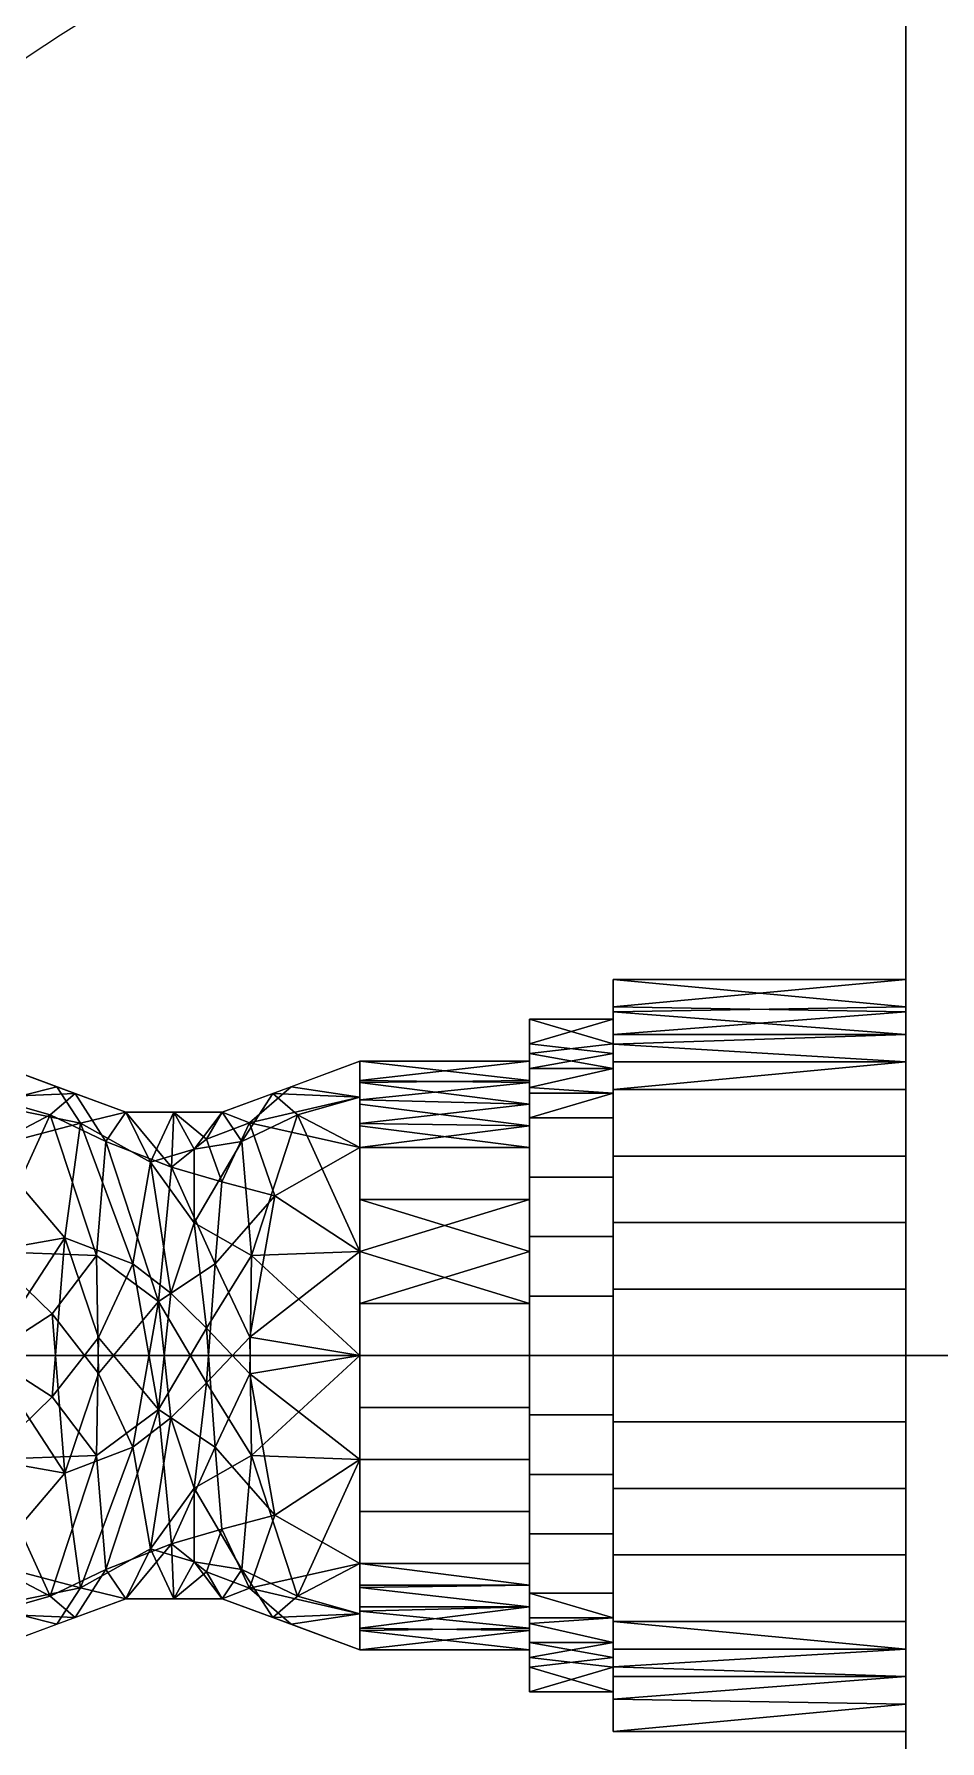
# Model space of a CAD drawing. Header units: millimetres. Extents: x 0 to 3205, y -1375 to 0.
# Drawn here: x 2678.3 to 2721.6, y -538.4 to -456.8 of the extents above; entities that cross this region are included whole.
import ezdxf

# ---------------------------------------------------------------- set-up
doc = ezdxf.new("R2010")
doc.units = ezdxf.units.MM
doc.layers.add('IQ_200_3D', color=1, linetype='Continuous')
doc.layers.add('IQ_204_3D', color=7, linetype='Continuous')
doc.layers.add('IQ_CON_COLDWATER_INT', color=7, linetype='Continuous', lineweight=25)

# ---------------------------------------------------------------- blocks, each defined once
blk = doc.blocks.new('coldwater')
blk.add_circle((0, 0), 3)
at = {"extrusion": (-1, 0, 0)}
blk.add_circle((0, 0), 3, dxfattribs=at)
at = {"extrusion": (0, -1, 0)}
blk.add_circle((0, 0), 3, dxfattribs=at)

msp = doc.modelspace()

# ---------------------------------------------------------------- linework, layer by layer
at = {"layer": 'IQ_200_3D'}
for points in [[(3200, -50, 2020), (2640, -50, 2020), (2640, -782.5, 2020), (3200, -782.5, 2020)], [(3200, -782.5, 1493), (2640, -782.5, 1493), (2640, -50, 1493), (3200, -50, 1493)], [(3195, -782.5, 658), (2645, -782.5, 658), (2645, -50, 658), (3195, -50, 658)], [(3195, -50, 1493), (2645, -50, 1493), (2645, -782.5, 1493), (3195, -782.5, 1493)], [(3195, -757.5, 1443), (2645, -757.5, 1443), (2645, -117.5, 1443), (3195, -117.5, 1443)], [(3195, -117.5, 708), (2645, -117.5, 708), (2645, -757.5, 708), (3195, -757.5, 708)]]:
    msp.add_3dface(points, dxfattribs=at)

# ---------------------------------------------------------------- block references
at = {"layer": 'IQ_CON_COLDWATER_INT', "xscale": -25, "yscale": 25, "zscale": 25}
msp.add_blockref('coldwater', (2720, -520), dxfattribs=at)

# ---------------------------------------------------------------- meshes
at = {"layer": 'IQ_204_3D'}
mesh = msp.add_polyface(dxfattribs=at)
corners = [(2697, -757.5, 956.99), (2697, -757.5, 879.81), (2697, -709.445, 907.554), (2697, -709.445, 908.86), (2697, -711.743, 908.424), (2697, -714.079, 908.534), (2697, -716.326, 909.184), (2697, -718.361, 910.337), (2697, -720.072, 911.932), (2697, -721.366, 913.881), (2697, -722.171, 916.077), (2697, -722.445, 918.4), (2697, -722.171, 920.723), (2697, -721.366, 922.919), (2697, -720.072, 924.867), (2697, -718.361, 926.462), (2697, -716.326, 927.616), (2697, -714.079, 928.265), (2697, -711.743, 928.375), (2697, -709.445, 927.939), (2697, -709.445, 929.245), (2697, -137.5, 956.99), (2697, -185.555, 929.245), (2697, -185.555, 927.939), (2697, -183.257, 928.375), (2697, -180.921, 928.265), (2697, -178.674, 927.616), (2697, -176.639, 926.462), (2697, -174.928, 924.867), (2697, -173.634, 922.919), (2697, -172.829, 920.723), (2697, -172.555, 918.4), (2697, -172.829, 916.077), (2697, -173.634, 913.881), (2697, -174.928, 911.932), (2697, -176.639, 910.337), (2697, -178.674, 909.184), (2697, -180.921, 908.534), (2697, -183.257, 908.424), (2697, -185.555, 908.86), (2697, -185.555, 907.554), (2697, -137.5, 879.81), (2697, -117.5, 879.81), (2697, -117.5, 956.99)]
mesh.append_faces([[corners[k] for k in face] for face in [(20, 18, 19), (4, 2, 3), (24, 22, 23), (40, 38, 39)]], dxfattribs={"vtx0": -1})
mesh.append_faces([[corners[k] for k in face] for face in [(15, 0, 14), (9, 1, 8), (8, 1, 7), (6, 1, 5), (27, 21, 26), (28, 21, 27), (31, 21, 30)]], dxfattribs={"vtx0": -1, "vtx1": -1})
mesh.append_faces([[corners[k] for k in face] for face in [(0, 15, 16), (1, 9, 10), (2, 4, 5, 1), (22, 24, 25, 21), (41, 34, 35), (41, 33, 34)]], dxfattribs={"vtx0": -1, "vtx2": -1})
mesh.append_faces([[corners[k] for k in face] for face in [(43, 21, 41, 42)]], dxfattribs={"vtx1": -1})
mesh.append_faces([[corners[k] for k in face] for face in [(13, 14, 0), (12, 13, 0), (16, 17, 0), (10, 11, 1), (6, 7, 1), (25, 26, 21), (29, 30, 21), (28, 29, 21), (35, 36, 41), (36, 37, 41), (32, 33, 41)]], dxfattribs={"vtx1": -1, "vtx2": -1})
mesh.append_faces([[corners[k] for k in face] for face in [(31, 32, 41, 21)]], dxfattribs={"vtx1": -1, "vtx2": -1, "vtx3": -1})
mesh.append_faces([[corners[k] for k in face] for face in [(11, 12, 0, 1), (17, 18, 20, 0), (37, 38, 40, 41)]], dxfattribs={"vtx1": -1, "vtx3": -1})
mesh = msp.add_polyface(dxfattribs=at)
corners = [(2715, -225.423, 861.68), (2715, -225.423, 825.32), (2715, -225.344, 824.72), (2715, -225.113, 824.16), (2715, -224.744, 823.679), (2715, -224.263, 823.311), (2715, -223.704, 823.079), (2715, -223.103, 823), (2715, -205.423, 823), (2715, -205.423, 821), (2715, -223.103, 821), (2715, -224.221, 821.147), (2715, -225.263, 821.578), (2715, -226.158, 822.265), (2715, -226.845, 823.16), (2715, -227.276, 824.202), (2715, -227.423, 825.32), (2715, -227.423, 861.68), (2715, -227.276, 862.798), (2715, -226.845, 863.84), (2715, -226.158, 864.735), (2715, -225.263, 865.421), (2715, -224.221, 865.853), (2715, -223.103, 866), (2715, -205.423, 866), (2715, -205.423, 864), (2715, -223.103, 864), (2715, -223.704, 863.921), (2715, -224.263, 863.689), (2715, -224.744, 863.32), (2715, -225.113, 862.84), (2715, -225.344, 862.28), (2715, -669.577, 861.68), (2715, -669.656, 862.28), (2715, -669.887, 862.84), (2715, -670.256, 863.32), (2715, -670.737, 863.689), (2715, -671.296, 863.921), (2715, -671.897, 864), (2715, -689.577, 864), (2715, -689.577, 866), (2715, -671.897, 866), (2715, -670.779, 865.853), (2715, -669.737, 865.421), (2715, -668.842, 864.735), (2715, -668.155, 863.84), (2715, -667.724, 862.798), (2715, -667.577, 861.68), (2715, -667.577, 825.32), (2715, -667.724, 824.202), (2715, -668.155, 823.16), (2715, -668.842, 822.265), (2715, -669.737, 821.578), (2715, -670.779, 821.147), (2715, -671.897, 821), (2715, -689.577, 821), (2715, -689.577, 823), (2715, -671.897, 823), (2715, -671.296, 823.079), (2715, -670.737, 823.311), (2715, -670.256, 823.679), (2715, -669.887, 824.16), (2715, -669.656, 824.72), (2715, -669.577, 825.32)]
mesh.append_faces([[corners[k] for k in face] for face in [(10, 7, 8, 9)]], dxfattribs={"vtx0": -1})
mesh.append_faces([[corners[k] for k in face] for face in [(28, 22, 27)]], dxfattribs={"vtx0": -1, "vtx1": -1})
mesh.append_faces([[corners[k] for k in face] for face in [(1, 16, 17, 0), (0, 17, 18, 31), (23, 26, 27, 22), (58, 53, 54, 57), (59, 52, 53, 58), (52, 59, 60, 51), (51, 60, 61, 50), (50, 61, 62, 49), (49, 62, 63, 48), (43, 35, 36, 42), (42, 36, 37, 41), (33, 45, 46), (44, 34, 35, 43), (34, 44, 45, 33)]], dxfattribs={"vtx0": -1, "vtx2": -1})
mesh.append_faces([[corners[k] for k in face] for face in [(25, 26, 23, 24)]], dxfattribs={"vtx1": -1})
mesh.append_faces([[corners[k] for k in face] for face in [(18, 19, 31), (37, 38, 41)]], dxfattribs={"vtx1": -1, "vtx2": -1})
mesh.append_faces([[corners[k] for k in face] for face in [(13, 14, 3, 4), (12, 13, 4, 5), (2, 3, 14, 15), (15, 16, 1, 2), (10, 11, 6, 7), (11, 12, 5, 6), (19, 20, 30, 31), (20, 21, 29, 30), (28, 29, 21, 22), (47, 48, 63, 32), (32, 33, 46, 47)]], dxfattribs={"vtx1": -1, "vtx3": -1})
mesh.append_faces([[corners[k] for k in face] for face in [(39, 40, 41, 38)]], dxfattribs={"vtx2": -1})
mesh.append_faces([[corners[k] for k in face] for face in [(54, 55, 56, 57)]], dxfattribs={"vtx3": -1})
mesh = msp.add_polyface(dxfattribs=at)
corners = [(2706, -536.088, 185), (2706, -531.376, 173.624), (2706, -520, 168.912), (2706, -508.624, 173.624), (2706, -503.912, 185), (2706, -502, 185), (2706, -507.272, 172.272), (2706, -520, 167), (2706, -532.728, 172.272), (2706, -538, 185)]
mesh.append_faces([[corners[k] for k in face] for face in [(3, 6, 7, 2)]], dxfattribs={"vtx0": -1, "vtx2": -1})
mesh.append_faces([[corners[k] for k in face] for face in [(7, 8, 1, 2)]], dxfattribs={"vtx1": -1, "vtx3": -1})
mesh.append_faces([[corners[k] for k in face] for face in [(4, 5, 6, 3)]], dxfattribs={"vtx2": -1})
mesh.append_faces([[corners[k] for k in face] for face in [(8, 9, 0, 1)]], dxfattribs={"vtx3": -1})
mesh = msp.add_polyface(dxfattribs=at)
corners = [(2706, -503.912, 185), (2706, -508.624, 196.376), (2706, -520, 201.088), (2706, -531.376, 196.376), (2706, -536.088, 185), (2706, -538, 185), (2706, -532.728, 197.728), (2706, -520, 203), (2706, -507.272, 197.728), (2706, -502, 185)]
mesh.append_faces([[corners[k] for k in face] for face in [(7, 2, 3, 6)]], dxfattribs={"vtx0": -1, "vtx2": -1})
mesh.append_faces([[corners[k] for k in face] for face in [(0, 1, 8, 9)]], dxfattribs={"vtx1": -1})
mesh.append_faces([[corners[k] for k in face] for face in [(7, 8, 1, 2)]], dxfattribs={"vtx1": -1, "vtx3": -1})
mesh.append_faces([[corners[k] for k in face] for face in [(4, 5, 6, 3)]], dxfattribs={"vtx2": -1})
mesh = msp.add_polyface(dxfattribs=at)
corners = [(2706, -538, 185), (2706, -532.728, 172.272), (2706, -520, 167), (2706, -507.272, 172.272), (2706, -502, 185), (2720, -502, 185), (2720, -507.272, 172.272), (2720, -520, 167), (2720, -532.728, 172.272), (2720, -538, 185), (2706, -505.099, 177.518), (2720, -504.636, 178.636), (2720, -505.954, 175.454), (2706, -513.636, 169.636), (2720, -513.636, 169.636), (2720, -516.818, 168.318), (2706, -526.364, 169.636), (2720, -526.364, 169.636), (2720, -529.546, 170.954), (2720, -535.364, 178.636), (2706, -535.364, 178.636), (2706, -534.046, 175.454), (2706, -503.55, 181.259), (2720, -510.454, 170.954), (2706, -510.454, 170.954), (2706, -516.818, 168.318), (2706, -523.182, 168.318), (2720, -523.182, 168.318), (2706, -529.546, 170.954), (2706, -536.45, 181.259), (2720, -536.682, 181.818), (2720, -534.046, 175.454), (2720, -503.318, 181.818)]
mesh.append_faces([[corners[k] for k in face] for face in [(32, 4, 5)]], dxfattribs={"vtx0": -1})
mesh.append_faces([[corners[k] for k in face] for face in [(20, 19, 29), (4, 32, 22)]], dxfattribs={"vtx0": -1, "vtx1": -1})
mesh.append_faces([[corners[k] for k in face] for face in [(3, 12, 6), (10, 11, 12), (21, 31, 19, 20), (29, 19, 30)]], dxfattribs={"vtx0": -1, "vtx2": -1})
mesh.append_faces([[corners[k] for k in face] for face in [(9, 0, 30)]], dxfattribs={"vtx1": -1})
mesh.append_faces([[corners[k] for k in face] for face in [(3, 10, 12), (10, 22, 11), (0, 29, 30), (32, 11, 22)]], dxfattribs={"vtx1": -1, "vtx2": -1})
mesh.append_faces([[corners[k] for k in face] for face in [(28, 16, 17, 18), (15, 7, 2, 25), (13, 24, 23, 14), (8, 31, 21, 1), (18, 8, 1, 28), (27, 17, 16, 26), (24, 3, 6, 23), (25, 13, 14, 15), (7, 27, 26, 2)]], dxfattribs={"vtx1": -1, "vtx3": -1})
mesh = msp.add_polyface(dxfattribs=at)
corners = [(2706, -502, 185), (2706, -507.272, 197.728), (2706, -520, 203), (2706, -532.728, 197.728), (2706, -538, 185), (2720, -538, 185), (2720, -532.728, 197.728), (2720, -520, 203), (2720, -507.272, 197.728), (2720, -502, 185), (2706, -534.901, 192.482), (2720, -535.364, 191.364), (2720, -534.046, 194.546), (2706, -526.364, 200.364), (2720, -526.364, 200.364), (2720, -523.182, 201.682), (2706, -513.636, 200.364), (2720, -513.636, 200.364), (2720, -510.454, 199.046), (2706, -504.636, 191.364), (2720, -504.636, 191.364), (2720, -503.55, 188.741), (2706, -536.45, 188.741), (2720, -529.546, 199.046), (2706, -529.546, 199.046), (2706, -523.182, 201.682), (2706, -516.818, 201.682), (2720, -516.818, 201.682), (2706, -510.454, 199.046), (2706, -505.954, 194.546), (2720, -505.954, 194.546), (2706, -503.318, 188.182), (2720, -536.682, 188.182)]
mesh.append_faces([[corners[k] for k in face] for face in [(32, 4, 5), (31, 9, 0)]], dxfattribs={"vtx0": -1})
mesh.append_faces([[corners[k] for k in face] for face in [(9, 31, 21), (21, 19, 20), (4, 32, 22)]], dxfattribs={"vtx0": -1, "vtx1": -1})
mesh.append_faces([[corners[k] for k in face] for face in [(3, 12, 6), (10, 11, 12)]], dxfattribs={"vtx0": -1, "vtx2": -1})
mesh.append_faces([[corners[k] for k in face] for face in [(3, 10, 12), (10, 22, 11), (31, 19, 21), (32, 11, 22)]], dxfattribs={"vtx1": -1, "vtx2": -1})
mesh.append_faces([[corners[k] for k in face] for face in [(28, 16, 17, 18), (15, 7, 2, 25), (13, 24, 23, 14), (18, 8, 1, 28), (27, 17, 16, 26), (8, 30, 29, 1), (24, 3, 6, 23), (25, 13, 14, 15), (7, 27, 26, 2), (30, 20, 19, 29)]], dxfattribs={"vtx1": -1, "vtx3": -1})
mesh = msp.add_polyface(dxfattribs=at)
corners = [(2720, -538, 185), (2720, -532.728, 172.272), (2720, -520, 167), (2720, -507.272, 172.272), (2720, -502, 185), (2720, -520, 185)]
mesh.append_faces([[corners[k] for k in face] for face in [(5, 2, 3, 4)]], dxfattribs={"vtx0": -1})
mesh.append_faces([[corners[k] for k in face] for face in [(5, 0, 1, 2)]], dxfattribs={"vtx3": -1})
mesh = msp.add_polyface(dxfattribs=at)
corners = [(2720, -502, 185), (2720, -507.272, 197.728), (2720, -520, 203), (2720, -532.728, 197.728), (2720, -538, 185), (2720, -520, 185)]
mesh.append_faces([[corners[k] for k in face] for face in [(3, 4, 5, 2)]], dxfattribs={"vtx2": -1})
mesh.append_faces([[corners[k] for k in face] for face in [(5, 0, 1, 2)]], dxfattribs={"vtx3": -1})
mesh = msp.add_polyface(dxfattribs=at)
corners = [(2702, -534.088, 185), (2702, -529.961, 175.039), (2702, -520, 170.912), (2702, -510.039, 175.039), (2702, -505.912, 185), (2702, -503.912, 185), (2702, -508.624, 173.624), (2702, -520, 168.912), (2702, -531.376, 173.624), (2702, -536.088, 185)]
mesh.append_faces([[corners[k] for k in face] for face in [(3, 6, 7, 2)]], dxfattribs={"vtx0": -1, "vtx2": -1})
mesh.append_faces([[corners[k] for k in face] for face in [(7, 8, 1, 2)]], dxfattribs={"vtx1": -1, "vtx3": -1})
mesh.append_faces([[corners[k] for k in face] for face in [(4, 5, 6, 3)]], dxfattribs={"vtx2": -1})
mesh.append_faces([[corners[k] for k in face] for face in [(8, 9, 0, 1)]], dxfattribs={"vtx3": -1})
mesh = msp.add_polyface(dxfattribs=at)
corners = [(2702, -505.912, 185), (2702, -510.039, 194.961), (2702, -520, 199.088), (2702, -529.961, 194.961), (2702, -534.088, 185), (2702, -536.088, 185), (2702, -531.376, 196.376), (2702, -520, 201.088), (2702, -508.624, 196.376), (2702, -503.912, 185)]
mesh.append_faces([[corners[k] for k in face] for face in [(7, 2, 3, 6)]], dxfattribs={"vtx0": -1, "vtx2": -1})
mesh.append_faces([[corners[k] for k in face] for face in [(0, 1, 8, 9)]], dxfattribs={"vtx1": -1})
mesh.append_faces([[corners[k] for k in face] for face in [(7, 8, 1, 2)]], dxfattribs={"vtx1": -1, "vtx3": -1})
mesh.append_faces([[corners[k] for k in face] for face in [(4, 5, 6, 3)]], dxfattribs={"vtx2": -1})
mesh = msp.add_polyface(dxfattribs=at)
corners = [(2702, -536.088, 185), (2702, -531.376, 173.624), (2702, -520, 168.912), (2702, -508.624, 173.624), (2702, -503.912, 185), (2706, -503.912, 185), (2706, -508.624, 173.624), (2706, -520, 168.912), (2706, -531.376, 173.624), (2706, -536.088, 185), (2702, -507.177, 177.119), (2706, -506.268, 179.312), (2706, -507.446, 176.468), (2702, -514.312, 171.268), (2706, -514.312, 171.268), (2706, -517.156, 170.09), (2702, -533.732, 179.312), (2706, -533.732, 179.312), (2706, -534.455, 181.06), (2706, -525.688, 171.268), (2702, -525.688, 171.268), (2702, -522.844, 170.09), (2702, -505.545, 181.06), (2706, -511.468, 172.446), (2702, -511.468, 172.446), (2702, -517.156, 170.09), (2702, -532.554, 176.468), (2706, -532.554, 176.468), (2702, -534.91, 182.156), (2706, -528.532, 172.446), (2702, -528.532, 172.446), (2706, -522.844, 170.09), (2706, -505.09, 182.156)]
mesh.append_faces([[corners[k] for k in face] for face in [(28, 9, 0), (32, 4, 5)]], dxfattribs={"vtx0": -1})
mesh.append_faces([[corners[k] for k in face] for face in [(4, 32, 22), (9, 28, 18), (18, 16, 17)]], dxfattribs={"vtx0": -1, "vtx1": -1})
mesh.append_faces([[corners[k] for k in face] for face in [(3, 12, 6), (10, 11, 12), (11, 10, 22)]], dxfattribs={"vtx0": -1, "vtx2": -1})
mesh.append_faces([[corners[k] for k in face] for face in [(3, 10, 12), (28, 16, 18), (32, 11, 22)]], dxfattribs={"vtx1": -1, "vtx2": -1})
mesh.append_faces([[corners[k] for k in face] for face in [(15, 7, 2, 25), (24, 3, 6, 23), (13, 24, 23, 14), (7, 31, 21, 2), (19, 29, 30, 20), (8, 27, 26, 1), (27, 17, 16, 26), (1, 30, 29, 8), (25, 13, 14, 15), (31, 19, 20, 21)]], dxfattribs={"vtx1": -1, "vtx3": -1})
mesh = msp.add_polyface(dxfattribs=at)
corners = [(2702, -503.912, 185), (2702, -508.624, 196.376), (2702, -520, 201.088), (2702, -531.376, 196.376), (2702, -536.088, 185), (2706, -536.088, 185), (2706, -531.376, 196.376), (2706, -520, 201.088), (2706, -508.624, 196.376), (2706, -503.912, 185), (2702, -532.823, 192.881), (2706, -533.732, 190.688), (2706, -532.554, 193.532), (2702, -525.688, 198.732), (2706, -525.688, 198.732), (2706, -522.844, 199.91), (2702, -506.268, 190.688), (2706, -506.268, 190.688), (2706, -505.545, 188.94), (2706, -514.312, 198.732), (2702, -514.312, 198.732), (2702, -517.156, 199.91), (2702, -534.455, 188.94), (2706, -528.532, 197.554), (2702, -528.532, 197.554), (2702, -522.844, 199.91), (2702, -507.446, 193.532), (2706, -507.446, 193.532), (2702, -505.09, 187.844), (2706, -511.468, 197.554), (2702, -511.468, 197.554), (2706, -517.156, 199.91), (2706, -534.91, 187.844)]
mesh.append_faces([[corners[k] for k in face] for face in [(28, 9, 0), (32, 4, 5)]], dxfattribs={"vtx0": -1})
mesh.append_faces([[corners[k] for k in face] for face in [(4, 32, 22), (9, 28, 18), (18, 16, 17)]], dxfattribs={"vtx0": -1, "vtx1": -1})
mesh.append_faces([[corners[k] for k in face] for face in [(3, 12, 6), (10, 11, 12), (11, 10, 22)]], dxfattribs={"vtx0": -1, "vtx2": -1})
mesh.append_faces([[corners[k] for k in face] for face in [(3, 10, 12), (28, 16, 18), (32, 11, 22)]], dxfattribs={"vtx1": -1, "vtx2": -1})
mesh.append_faces([[corners[k] for k in face] for face in [(15, 7, 2, 25), (24, 3, 6, 23), (13, 24, 23, 14), (7, 31, 21, 2), (19, 29, 30, 20), (8, 27, 26, 1), (27, 17, 16, 26), (1, 30, 29, 8), (25, 13, 14, 15), (31, 19, 20, 21)]], dxfattribs={"vtx1": -1, "vtx3": -1})
mesh = msp.add_polyface(dxfattribs=at)
corners = [(2676.105, -534.088, 185), (2676.105, -529.961, 175.039), (2676.105, -520, 170.912), (2676.105, -510.039, 175.039), (2676.105, -505.912, 185), (2682.694, -508.363, 185), (2687.306, -508.363, 185), (2693.894, -505.912, 185), (2693.894, -510.039, 175.039), (2693.894, -520, 170.912), (2693.894, -529.961, 175.039), (2693.894, -534.088, 185), (2687.306, -531.637, 185), (2682.694, -531.637, 185), (2683.028, -515.621, 174.428), (2686.971, -524.379, 174.428), (2681.296, -524.778, 173.464), (2688.703, -515.222, 173.464), (2689.729, -507.462, 185), (2688.252, -509.76, 178.341), (2685, -508.363, 185), (2683.877, -510.751, 179.001), (2680.531, -508.883, 178.426), (2685.969, -513.646, 176.062), (2679.785, -514.368, 172.975), (2693.894, -507.642, 180.824), (2690.914, -508.491, 177.827), (2686.56, -518.685, 173.854), (2684.252, -522.589, 174.418), (2684.883, -529.007, 179.072), (2688.622, -520.878, 172.592), (2689.816, -527.638, 174.367), (2690.6, -532.862, 185), (2688.613, -531.13, 179.458), (2693.894, -532.358, 180.824), (2680.271, -532.538, 185), (2681.747, -530.24, 178.341), (2676.105, -532.358, 180.824), (2679.085, -531.509, 177.827), (2684.843, -517.02, 174.635), (2685.972, -510.127, 180.224), (2686.556, -530.353, 180.672), (2685, -531.637, 185), (2687.282, -528.312, 176.875), (2676.105, -524.981, 172.976), (2693.894, -515.019, 172.976), (2676.105, -507.976, 180.019), (2679.399, -507.138, 185), (2681.393, -519.138, 172.6), (2679.17, -521.986, 171.617), (2676.105, -515.019, 172.976), (2693.894, -524.981, 172.976)]
mesh.append_faces([[corners[k] for k in face] for face in [(35, 36, 13), (2, 49, 44), (12, 33, 32), (34, 33, 10), (6, 40, 20), (51, 30, 9)]], dxfattribs={"vtx0": -1, "vtx1": -1})
mesh.append_faces([[corners[k] for k in face] for face in [(17, 19, 26), (24, 3, 22), (6, 19, 40), (5, 21, 22), (17, 23, 19), (36, 29, 13), (27, 30, 15), (14, 24, 22), (30, 31, 15), (23, 40, 19), (33, 34, 32), (38, 44, 16), (36, 28, 29), (27, 39, 23), (25, 26, 18), (23, 21, 40), (39, 28, 14), (14, 22, 21), (27, 23, 17), (21, 23, 39), (48, 24, 14), (18, 26, 19), (30, 27, 17), (27, 15, 28), (28, 15, 29), (28, 16, 48), (43, 31, 33), (41, 42, 29), (26, 45, 17), (30, 51, 31), (10, 33, 31), (41, 43, 33), (41, 33, 12), (16, 36, 38), (37, 38, 35), (36, 16, 28), (35, 38, 36), (28, 39, 27), (21, 39, 14), (21, 20, 40), (43, 29, 15), (29, 43, 41), (31, 43, 15), (24, 48, 49), (17, 9, 30), (46, 47, 22), (28, 48, 14), (49, 48, 16), (44, 49, 16), (2, 24, 49)]], dxfattribs={"vtx0": -1, "vtx1": -1, "vtx2": -1})
mesh.append_faces([[corners[k] for k in face] for face in [(22, 47, 5), (24, 2, 50), (26, 25, 8), (38, 37, 1), (41, 12, 42), (22, 3, 46)]], dxfattribs={"vtx0": -1, "vtx2": -1})
mesh.append_faces([[corners[k] for k in face] for face in [(45, 9, 17), (5, 20, 21), (6, 18, 19), (8, 45, 26), (1, 44, 38), (42, 13, 29), (50, 3, 24), (51, 10, 31)]], dxfattribs={"vtx1": -1, "vtx2": -1})
mesh.append_faces([[corners[k] for k in face] for face in [(35, 0, 37), (18, 7, 25), (46, 4, 47), (34, 11, 32)]], dxfattribs={"vtx2": -1})
mesh = msp.add_polyface(dxfattribs=at)
corners = [(2676.105, -505.912, 185), (2676.105, -510.039, 194.961), (2676.105, -520, 199.088), (2676.105, -529.961, 194.961), (2676.105, -534.088, 185), (2682.694, -531.637, 185), (2687.306, -531.637, 185), (2693.894, -534.088, 185), (2693.894, -529.961, 194.961), (2693.894, -520, 199.088), (2693.894, -510.039, 194.961), (2693.894, -505.912, 185), (2687.306, -508.363, 185), (2682.694, -508.363, 185), (2683.028, -524.379, 195.572), (2686.971, -515.621, 195.572), (2681.296, -515.222, 196.536), (2688.703, -524.778, 196.536), (2689.729, -532.538, 185), (2688.252, -530.24, 191.659), (2685, -531.637, 185), (2683.877, -529.249, 190.999), (2680.531, -531.117, 191.574), (2685.969, -526.354, 193.938), (2679.785, -525.632, 197.025), (2693.894, -532.358, 189.176), (2690.914, -531.509, 192.173), (2686.56, -521.315, 196.146), (2684.252, -517.411, 195.582), (2684.883, -510.993, 190.928), (2688.622, -519.122, 197.408), (2689.816, -512.362, 195.633), (2690.6, -507.138, 185), (2688.613, -508.87, 190.542), (2693.894, -507.642, 189.176), (2680.271, -507.462, 185), (2681.747, -509.76, 191.659), (2676.105, -507.642, 189.176), (2679.085, -508.491, 192.173), (2684.843, -522.98, 195.365), (2685.972, -529.873, 189.776), (2686.556, -509.647, 189.328), (2685, -508.363, 185), (2687.282, -511.688, 193.125), (2676.105, -515.019, 197.024), (2693.894, -524.981, 197.024), (2676.105, -532.024, 189.981), (2679.399, -532.862, 185), (2681.393, -520.862, 197.4), (2679.17, -518.014, 198.383), (2676.105, -524.981, 197.024), (2693.894, -515.019, 197.024)]
mesh.append_faces([[corners[k] for k in face] for face in [(35, 36, 13), (2, 49, 44), (12, 33, 32), (34, 33, 10), (6, 40, 20), (51, 30, 9)]], dxfattribs={"vtx0": -1, "vtx1": -1})
mesh.append_faces([[corners[k] for k in face] for face in [(17, 19, 26), (24, 3, 22), (6, 19, 40), (5, 21, 22), (17, 23, 19), (36, 29, 13), (27, 30, 15), (14, 24, 22), (30, 31, 15), (23, 40, 19), (33, 34, 32), (38, 44, 16), (36, 28, 29), (27, 39, 23), (25, 26, 18), (23, 21, 40), (39, 28, 14), (14, 22, 21), (27, 23, 17), (21, 23, 39), (48, 24, 14), (18, 26, 19), (30, 27, 17), (27, 15, 28), (28, 15, 29), (28, 16, 48), (43, 31, 33), (41, 42, 29), (26, 45, 17), (30, 51, 31), (10, 33, 31), (41, 43, 33), (41, 33, 12), (16, 36, 38), (37, 38, 35), (36, 16, 28), (35, 38, 36), (28, 39, 27), (21, 39, 14), (21, 20, 40), (43, 29, 15), (29, 43, 41), (31, 43, 15), (24, 48, 49), (17, 9, 30), (46, 47, 22), (28, 48, 14), (49, 48, 16), (44, 49, 16), (2, 24, 49)]], dxfattribs={"vtx0": -1, "vtx1": -1, "vtx2": -1})
mesh.append_faces([[corners[k] for k in face] for face in [(22, 47, 5), (24, 2, 50), (26, 25, 8), (38, 37, 1), (41, 12, 42), (22, 3, 46)]], dxfattribs={"vtx0": -1, "vtx2": -1})
mesh.append_faces([[corners[k] for k in face] for face in [(45, 9, 17), (5, 20, 21), (6, 18, 19), (8, 45, 26), (1, 44, 38), (42, 13, 29), (50, 3, 24), (51, 10, 31)]], dxfattribs={"vtx1": -1, "vtx2": -1})
mesh.append_faces([[corners[k] for k in face] for face in [(35, 0, 37), (18, 7, 25), (46, 4, 47), (34, 11, 32)]], dxfattribs={"vtx2": -1})
mesh = msp.add_polyface(dxfattribs=at)
corners = [(2693.894, -534.088, 185), (2693.894, -529.961, 175.039), (2693.894, -520, 170.912), (2693.894, -510.039, 175.039), (2693.894, -505.912, 185), (2702, -505.912, 185), (2702, -510.039, 175.039), (2702, -520, 170.912), (2702, -529.961, 175.039), (2702, -534.088, 185), (2693.894, -507.766, 180.526), (2702, -507.976, 180.019), (2702, -509.007, 177.529), (2693.894, -515.019, 172.976), (2702, -515.019, 172.976), (2702, -517.51, 171.944), (2693.894, -532.024, 180.019), (2702, -532.024, 180.019), (2702, -533.161, 182.763), (2702, -524.981, 172.976), (2693.894, -524.981, 172.976), (2693.894, -522.49, 171.944), (2702, -506.944, 182.51), (2693.894, -506.839, 182.763), (2693.894, -508.902, 177.782), (2693.894, -512.529, 174.007), (2702, -512.529, 174.007), (2693.894, -517.51, 171.944), (2693.894, -530.993, 177.529), (2702, -530.993, 177.529), (2693.894, -533.056, 182.51), (2702, -527.471, 174.007), (2693.894, -527.471, 174.007), (2702, -522.49, 171.944)]
mesh.append_faces([[corners[k] for k in face] for face in [(5, 23, 4)]], dxfattribs={"vtx0": -1})
mesh.append_faces([[corners[k] for k in face] for face in [(10, 11, 24), (6, 3, 12), (16, 17, 30), (18, 30, 17), (12, 24, 11)]], dxfattribs={"vtx0": -1, "vtx1": -1})
mesh.append_faces([[corners[k] for k in face] for face in [(22, 10, 23), (13, 26, 14, 27), (10, 22, 11), (12, 3, 24), (26, 13, 25), (27, 14, 15), (18, 0, 30)]], dxfattribs={"vtx0": -1, "vtx2": -1})
mesh.append_faces([[corners[k] for k in face] for face in [(9, 0, 18)]], dxfattribs={"vtx1": -1})
mesh.append_faces([[corners[k] for k in face] for face in [(5, 22, 23)]], dxfattribs={"vtx1": -1, "vtx2": -1})
mesh.append_faces([[corners[k] for k in face] for face in [(15, 7, 2, 27), (6, 26, 25, 3), (7, 33, 21, 2), (8, 29, 28, 1), (29, 17, 16, 28), (1, 32, 31, 8), (32, 20, 19, 31), (33, 19, 20, 21)]], dxfattribs={"vtx1": -1, "vtx3": -1})
mesh = msp.add_polyface(dxfattribs=at)
corners = [(2693.894, -505.912, 185), (2693.894, -510.039, 194.961), (2693.894, -520, 199.088), (2693.894, -529.961, 194.961), (2693.894, -534.088, 185), (2702, -534.088, 185), (2702, -529.961, 194.961), (2702, -520, 199.088), (2702, -510.039, 194.961), (2702, -505.912, 185), (2693.894, -532.234, 189.474), (2702, -532.024, 189.981), (2702, -530.993, 192.471), (2693.894, -524.981, 197.024), (2702, -524.981, 197.024), (2702, -522.49, 198.056), (2693.894, -507.976, 189.981), (2702, -507.976, 189.981), (2702, -506.839, 187.237), (2702, -515.019, 197.024), (2693.894, -515.019, 197.024), (2693.894, -517.51, 198.056), (2702, -533.056, 187.49), (2693.894, -533.161, 187.237), (2693.894, -531.098, 192.218), (2693.894, -527.471, 195.993), (2702, -527.471, 195.993), (2693.894, -522.49, 198.056), (2693.894, -509.007, 192.471), (2702, -509.007, 192.471), (2693.894, -506.944, 187.49), (2702, -512.529, 195.993), (2693.894, -512.529, 195.993), (2702, -517.51, 198.056)]
mesh.append_faces([[corners[k] for k in face] for face in [(5, 23, 4)]], dxfattribs={"vtx0": -1})
mesh.append_faces([[corners[k] for k in face] for face in [(10, 11, 24), (6, 3, 12), (18, 30, 17), (12, 24, 11)]], dxfattribs={"vtx0": -1, "vtx1": -1})
mesh.append_faces([[corners[k] for k in face] for face in [(22, 10, 23), (17, 30, 16, 29), (28, 8, 29, 16), (19, 32, 20, 33), (10, 22, 11), (12, 3, 24), (18, 0, 30), (32, 19, 31), (33, 20, 21)]], dxfattribs={"vtx0": -1, "vtx2": -1})
mesh.append_faces([[corners[k] for k in face] for face in [(9, 0, 18)]], dxfattribs={"vtx1": -1})
mesh.append_faces([[corners[k] for k in face] for face in [(5, 22, 23), (28, 1, 8)]], dxfattribs={"vtx1": -1, "vtx2": -1})
mesh.append_faces([[corners[k] for k in face] for face in [(15, 7, 2, 27), (26, 14, 13, 25), (6, 26, 25, 3), (7, 33, 21, 2), (1, 32, 31, 8), (27, 13, 14, 15)]], dxfattribs={"vtx1": -1, "vtx3": -1})

doc.saveas('drawing.dxf')
